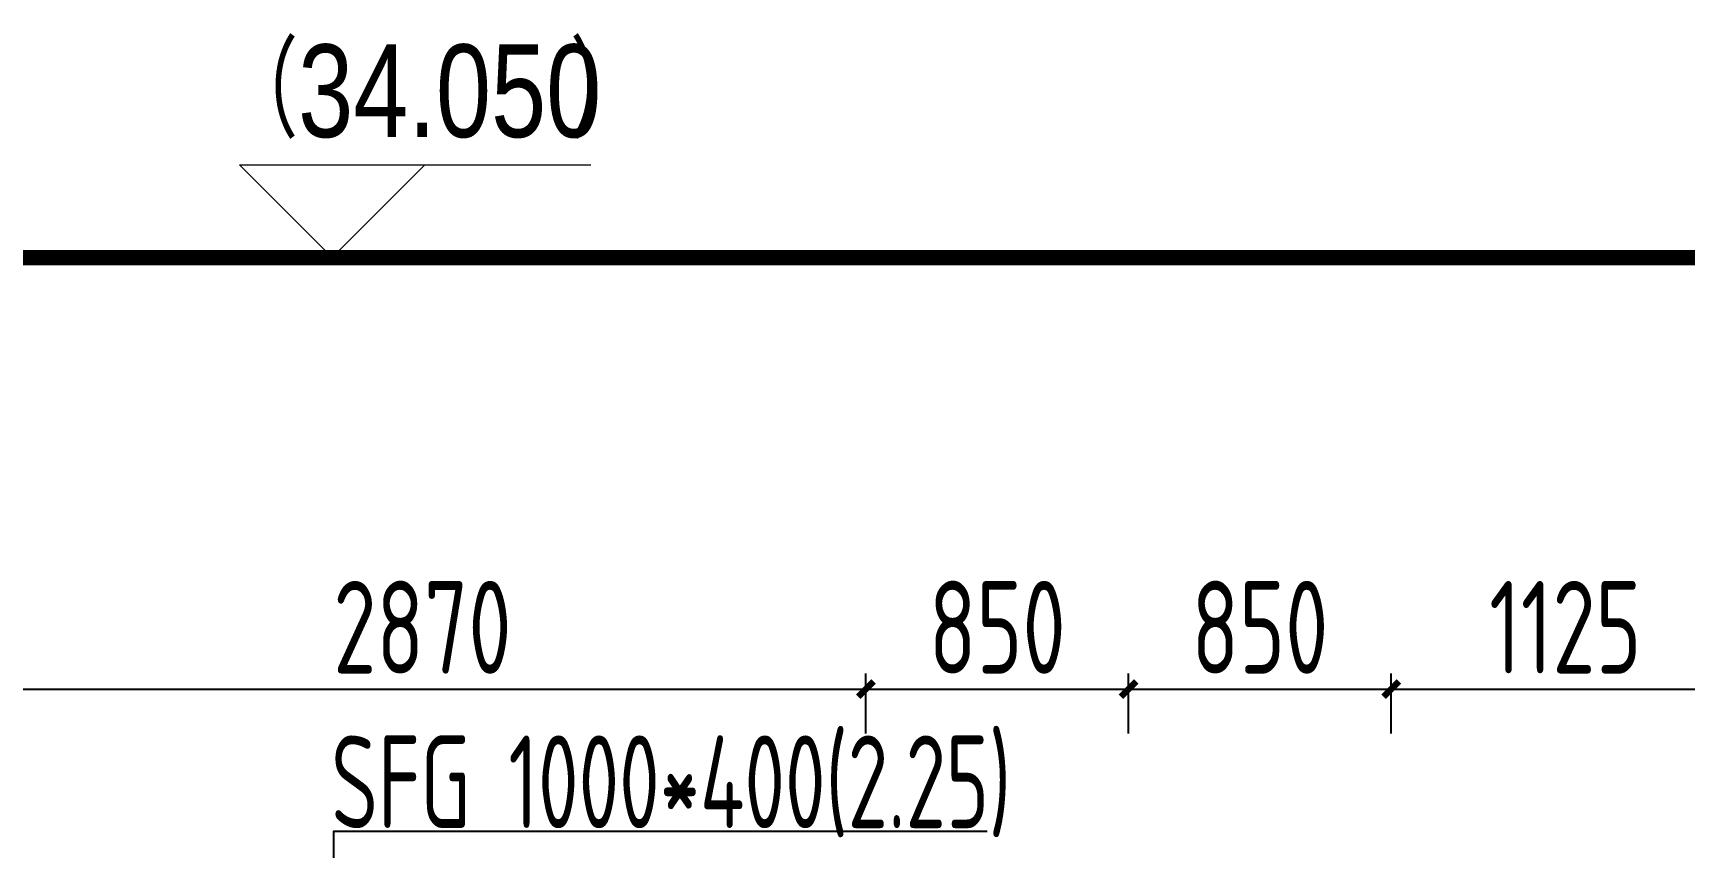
# Model space of a CAD drawing. Extents: x 4 to 13611208, y -605838 to 574722.
# Drawn here: x 13129574 to 13134923, y 415044 to 417681 of the extents above; entities that cross this region are included whole.
import ezdxf

# ---------------------------------------------------------------- set-up
doc = ezdxf.new("R2010")
doc.units = 0
doc.header["$LTSCALE"] = 1000
doc.header["$MEASUREMENT"] = 0
doc.layers.add('1-扶梯', color=8, linetype='Continuous', lineweight=5)
doc.layers.add('DIM_ELEV', color=3, linetype='Continuous', lineweight=5)
doc.layers.add('DUCT-X-S标注', color=7, linetype='Continuous')
doc.layers.add('PUB_TEXT', color=8, linetype='Continuous')
doc.styles.add('67', font='gbenor.shx', dxfattribs={"width": 0.7, "bigfont": 'hztxt.shx'})
doc.styles.add('C', font='HZTXT_E', dxfattribs={"width": 0.7, "bigfont": 'HZTXT'})
doc.styles.add('du', font='gbenor.shx', dxfattribs={"width": 0.8, "bigfont": 'hztxt.shx'})
doc.dimstyles.new('67', dxfattribs={"dimscale": 100, "dimtxt": 3, "dimasz": 0.5, "dimexe": 0.5, "dimexo": 2, "dimgap": 0.5, "dimtad": 2, "dimdec": 0, "dimrnd": 5, "dimzin": 0, "dimdsep": 46, "dimtxsty": 'du', "dimblk": 'ARCHTICK', "dimcen": 0, "dimdle": 0.5, "dimclrd": 256, "dimclre": 256, "dimclrt": 256, "dimazin": 0, "dimtfac": 1, "dimtdec": 0, "dimtix": 1, "dimtmove": 2, "dimatfit": 3, "dimfxl": 100, "dimtolj": 1, "dimtzin": 0, "dimlwd": -1, "dimlwe": -1, "dimarcsym": 0})

# ---------------------------------------------------------------- blocks, each defined once
blk = doc.blocks.new('_ArchTick')
at = {"color": 0, "linetype": 'ByBlock', "const_width": 0.4}
blk.add_lwpolyline([(-0.5, -0.5), (0.5, 0.5)], dxfattribs=at)
blk = doc.blocks.new('*D2342')
at = {"layer": 'DUCT-X-S标注', "transparency": 16777216}
for p, q in [((13129349.1, 415557.9), (13132320.9, 415557.9)), ((13129399.1, 415414.2), (13129399.1, 415607.9)), ((13132270.9, 415414.2), (13132270.9, 415607.9))]:
    blk.add_line(p, q, dxfattribs=at)
at = {"layer": 'DUCT-X-S标注', "transparency": 16777216, "xscale": 50, "yscale": 50, "zscale": 50, "rotation": 180}
blk.add_blockref('_ArchTick', (13129399.1, 415557.9), dxfattribs=at)
at = {"layer": 'DUCT-X-S标注', "transparency": 16777216, "xscale": 50, "yscale": 50, "zscale": 50}
blk.add_blockref('_ArchTick', (13132270.9, 415557.9), dxfattribs=at)
at = {"layer": 'DUCT-X-S标注', "transparency": 16777216, "insert": (13130835, 415757.9), "char_height": 300, "attachment_point": 5, "style": 'du'}
blk.add_mtext('\\A1;2870', dxfattribs=at)
blk = doc.blocks.new('*D2343')
at = {"layer": 'DUCT-X-S标注', "transparency": 16777216}
for p, q in [((13132220.9, 415557.9), (13133171.3, 415557.9)), ((13132270.9, 415414.2), (13132270.9, 415607.9)), ((13133121.3, 415414.2), (13133121.3, 415607.9))]:
    blk.add_line(p, q, dxfattribs=at)
at = {"layer": 'DUCT-X-S标注', "transparency": 16777216, "xscale": 50, "yscale": 50, "zscale": 50, "rotation": 180}
blk.add_blockref('_ArchTick', (13132270.9, 415557.9), dxfattribs=at)
at = {"layer": 'DUCT-X-S标注', "transparency": 16777216, "xscale": 50, "yscale": 50, "zscale": 50}
blk.add_blockref('_ArchTick', (13133121.3, 415557.9), dxfattribs=at)
at = {"layer": 'DUCT-X-S标注', "transparency": 16777216, "insert": (13132696.1, 415757.9), "char_height": 300, "attachment_point": 5, "style": 'du'}
blk.add_mtext('\\A1;850', dxfattribs=at)
blk = doc.blocks.new('*D2344')
at = {"layer": 'DUCT-X-S标注', "transparency": 16777216}
for p, q in [((13133071.3, 415557.9), (13134021.7, 415557.9)), ((13133121.3, 415414.2), (13133121.3, 415607.9)), ((13133971.7, 415414.2), (13133971.7, 415607.9))]:
    blk.add_line(p, q, dxfattribs=at)
at = {"layer": 'DUCT-X-S标注', "transparency": 16777216, "xscale": 50, "yscale": 50, "zscale": 50, "rotation": 180}
blk.add_blockref('_ArchTick', (13133121.3, 415557.9), dxfattribs=at)
at = {"layer": 'DUCT-X-S标注', "transparency": 16777216, "xscale": 50, "yscale": 50, "zscale": 50}
blk.add_blockref('_ArchTick', (13133971.7, 415557.9), dxfattribs=at)
at = {"layer": 'DUCT-X-S标注', "transparency": 16777216, "insert": (13133546.5, 415757.9), "char_height": 300, "attachment_point": 5, "style": 'du'}
blk.add_mtext('\\A1;850', dxfattribs=at)
blk = doc.blocks.new('*D2345')
at = {"layer": 'DUCT-X-S标注', "transparency": 16777216}
for p, q in [((13133921.7, 415557.9), (13135148.9, 415557.9)), ((13133971.7, 415414.2), (13133971.7, 415607.9)), ((13135098.9, 415364.2), (13135098.9, 415607.9))]:
    blk.add_line(p, q, dxfattribs=at)
at = {"layer": 'DUCT-X-S标注', "transparency": 16777216, "xscale": 50, "yscale": 50, "zscale": 50, "rotation": 180}
blk.add_blockref('_ArchTick', (13133971.7, 415557.9), dxfattribs=at)
at = {"layer": 'DUCT-X-S标注', "transparency": 16777216, "xscale": 50, "yscale": 50, "zscale": 50}
blk.add_blockref('_ArchTick', (13135098.9, 415557.9), dxfattribs=at)
at = {"layer": 'DUCT-X-S标注', "transparency": 16777216, "insert": (13134535.3, 415757.9), "char_height": 300, "attachment_point": 5, "style": 'du'}
blk.add_mtext('\\A1;1125', dxfattribs=at)

msp = doc.modelspace()

# ---------------------------------------------------------------- linework, layer by layer
at = {"layer": '1-扶梯', "const_width": 50}
msp.add_lwpolyline([(13137444.8, 416954.2), (13125856.4, 416954.2)], dxfattribs=at)
at = {"layer": 'DIM_ELEV'}
for p, q in [((13130543.2, 416954.2), (13130243.2, 417254.2)), ((13130243.2, 417254.2), (13131380.4, 417254.2)), ((13130543.2, 416954.2), (13130843.2, 417254.2))]:
    msp.add_line(p, q, dxfattribs=at)
at = {"layer": 'DUCT-X-S标注'}
msp.add_lwpolyline([(13130548.5, 414185.1), (13130548.5, 415098.1), (13132663.5, 415098.1)], dxfattribs=at)

# ---------------------------------------------------------------- texts
at = {"layer": 'DUCT-X-S标注', "style": '67', "width": 0.75}
msp.add_text('SFG 1000*400(2.25)', height=300, dxfattribs=at).set_placement((13130539.6, 415107.7))
at = {"layer": 'PUB_TEXT', "style": 'C', "width": 0.8}
for s, p in [('（', (13130192.6, 417344.2)), ('34.050', (13130432.6, 417344.2)), ('）', (13131312.6, 417344.2))]:
    msp.add_text(s, height=300, dxfattribs=at).set_placement(p)

# ---------------------------------------------------------------- dimensions: what is measured, and where the dimension line sits
at = {"layer": 'DUCT-X-S标注'}
for base, p1, p2, picture, middle in [((13132270.9, 415557.9), (13129399.1, 415214.2, 3450), (13132270.9, 415214.2, 2650), '*D2342', (13130835, 415757.9)), ((13133121.3, 415557.9), (13132270.9, 415214.2, 2650), (13133121.3, 415214.2, 3450), '*D2343', (13132696.1, 415757.9)), ((13133971.7, 415557.9), (13133121.3, 415214.2, 3450), (13133971.7, 415214.2, 2650), '*D2344', (13133546.5, 415757.9)), ((13135098.9, 415557.9), (13133971.7, 415214.2, 2650), (13135098.9, 415164.2, 3450), '*D2345', (13134535.3, 415757.9))]:
    dim = msp.add_linear_dim(base=base, p1=p1, p2=p2, dimstyle='67', dxfattribs=at)
    dim.commit()
    dim.dimension.update_dxf_attribs({"geometry": picture, "text_midpoint": middle})

doc.saveas('drawing.dxf')
